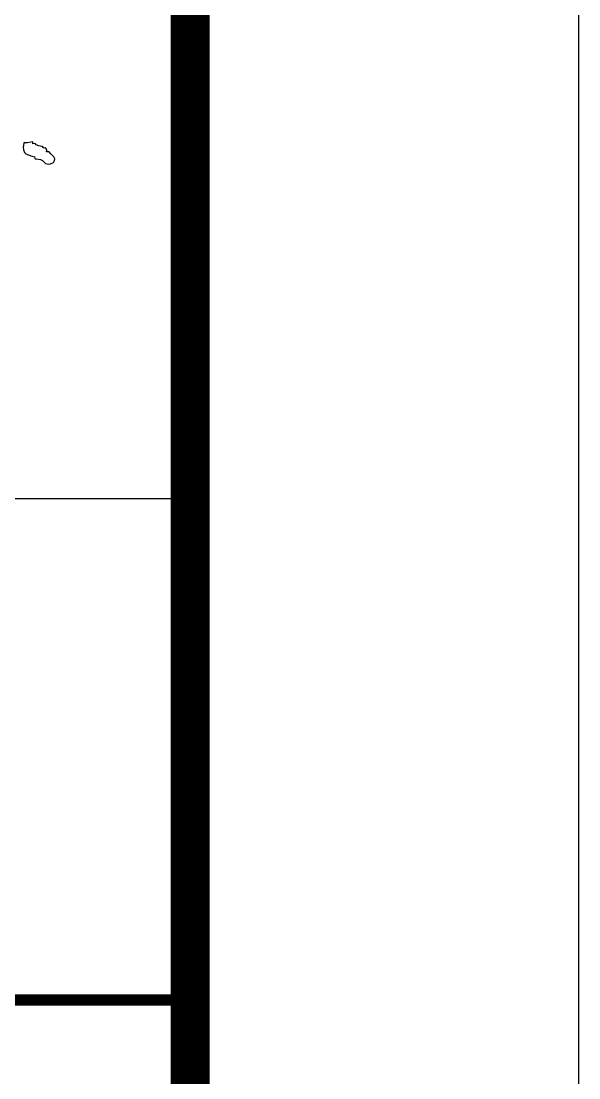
# Model space of a CAD drawing. Extents: x -737978 to 768813, y -372247 to 1140308.
# Drawn here: x 326007 to 326725, y -229909 to -228550 of the extents above; entities that cross this region are included whole.
import ezdxf

# ---------------------------------------------------------------- set-up
doc = ezdxf.new("R2010")
doc.units = 0
doc.header["$LTSCALE"] = 10
doc.header["$MEASUREMENT"] = 0
doc.layers.get('0').update_dxf_attribs({"linetype": 'CONTINUOUS'})
doc.layers.add('PUB_TITLE', color=4, linetype='CONTINUOUS')

# ---------------------------------------------------------------- blocks, each defined once
blk = doc.blocks.new('黄履优')
for p, q in [((1.435887, 0.473884), (1.435711, 0.471426)), ((1.435711, 0.471426), (1.43614, 0.466766)), ((1.436974, 0.478436), (1.435887, 0.473884)), ((1.442993, 0.478909), (1.436974, 0.478436)), ((1.446, 0.479243), (1.442993, 0.478909)), ((1.451977, 0.480103), (1.446, 0.479243)), ((1.451977, 0.478769), (1.451977, 0.480103)), ((1.451977, 0.478102), (1.451977, 0.478769)), ((1.451977, 0.476769), (1.451977, 0.478102)), ((1.454267, 0.477571), (1.451977, 0.476769)), ((1.456291, 0.476993), (1.454267, 0.477571)), ((1.457811, 0.475102), (1.456291, 0.476993)), ((1.461921, 0.473398), (1.457811, 0.475102)), ((1.464207, 0.47287), (1.461921, 0.473398)), ((1.468647, 0.472601), (1.464207, 0.47287)), ((1.469663, 0.470609), (1.468647, 0.472601)), ((1.471445, 0.469718), (1.469663, 0.470609)), ((1.473648, 0.4701), (1.471445, 0.469718)), ((1.475385, 0.467969), (1.473648, 0.4701)), ((1.475845, 0.46613), (1.475385, 0.467969)), ((1.43614, 0.466766), (1.437758, 0.462338)), ((1.437758, 0.462338), (1.440047, 0.46005)), ((1.440047, 0.46005), (1.444475, 0.458431)), ((1.444475, 0.458431), (1.448719, 0.456833)), ((1.448719, 0.456833), (1.450903, 0.456161)), ((1.450903, 0.456161), (1.455311, 0.455097)), ((1.455311, 0.455097), (1.454792, 0.453513)), ((1.454792, 0.453513), (1.456145, 0.451709)), ((1.456145, 0.451709), (1.457811, 0.451763)), ((1.457811, 0.451763), (1.46486, 0.450512)), ((1.46486, 0.450512), (1.468626, 0.44853)), ((1.475315, 0.463432), (1.475845, 0.46613)), ((1.476982, 0.463432), (1.475315, 0.463432)), ((1.477816, 0.463432), (1.476982, 0.463432)), ((1.479483, 0.463432), (1.477816, 0.463432)), ((1.482817, 0.460098), (1.479483, 0.463432)), ((1.484484, 0.458431), (1.482817, 0.460098)), ((1.487818, 0.455097), (1.484484, 0.458431)), ((1.489171, 0.451318), (1.487818, 0.455097)), ((1.488945, 0.448599), (1.489171, 0.451318)), ((1.468626, 0.44853), (1.473648, 0.443428)), ((1.473648, 0.443428), (1.478952, 0.442552)), ((1.478952, 0.442552), (1.482059, 0.44294)), ((1.482059, 0.44294), (1.486984, 0.445095)), ((1.486984, 0.445095), (1.488945, 0.448599))]:
    blk.add_line(p, q)
blk = doc.blocks.new('TQ1')
at = {"layer": 'PUB_TITLE'}
blk.add_line((-49854.8, -405554.8), (-43854.8, -405554.8), dxfattribs=at)
at = {"layer": 'PUB_TITLE', "const_width": 20}
blk.add_lwpolyline([(-49854.8, -406454.8), (-43854.8, -406454.8)], dxfattribs=at)
at = {"xscale": 1056, "yscale": 1056, "zscale": 1056}
blk.add_blockref('黄履优', (-45670.4, -405422.4), dxfattribs=at)

msp = doc.modelspace()

# ---------------------------------------------------------------- linework, layer by layer
at = {"layer": 'PUB_TITLE', "color": 6}
msp.add_lwpolyline([(263674.9, -238909.7), (326724.9, -238909.7), (326724.9, -209209.7), (263674.9, -209209.7)], close=True, dxfattribs=at)
at = {"layer": 'PUB_TITLE', "color": 6, "const_width": 50}
msp.add_lwpolyline([(264924.9, -238409.7), (326224.9, -238409.7), (326224.9, -209709.7), (264924.9, -209709.7)], close=True, dxfattribs=at)

# ---------------------------------------------------------------- block references
at = {"xscale": 0.716753740501642, "yscale": 0.716753740501642, "zscale": 0.716753740501642}
msp.add_blockref('TQ1', (357657.9, 61519.6), dxfattribs=at)

doc.saveas('drawing.dxf')
